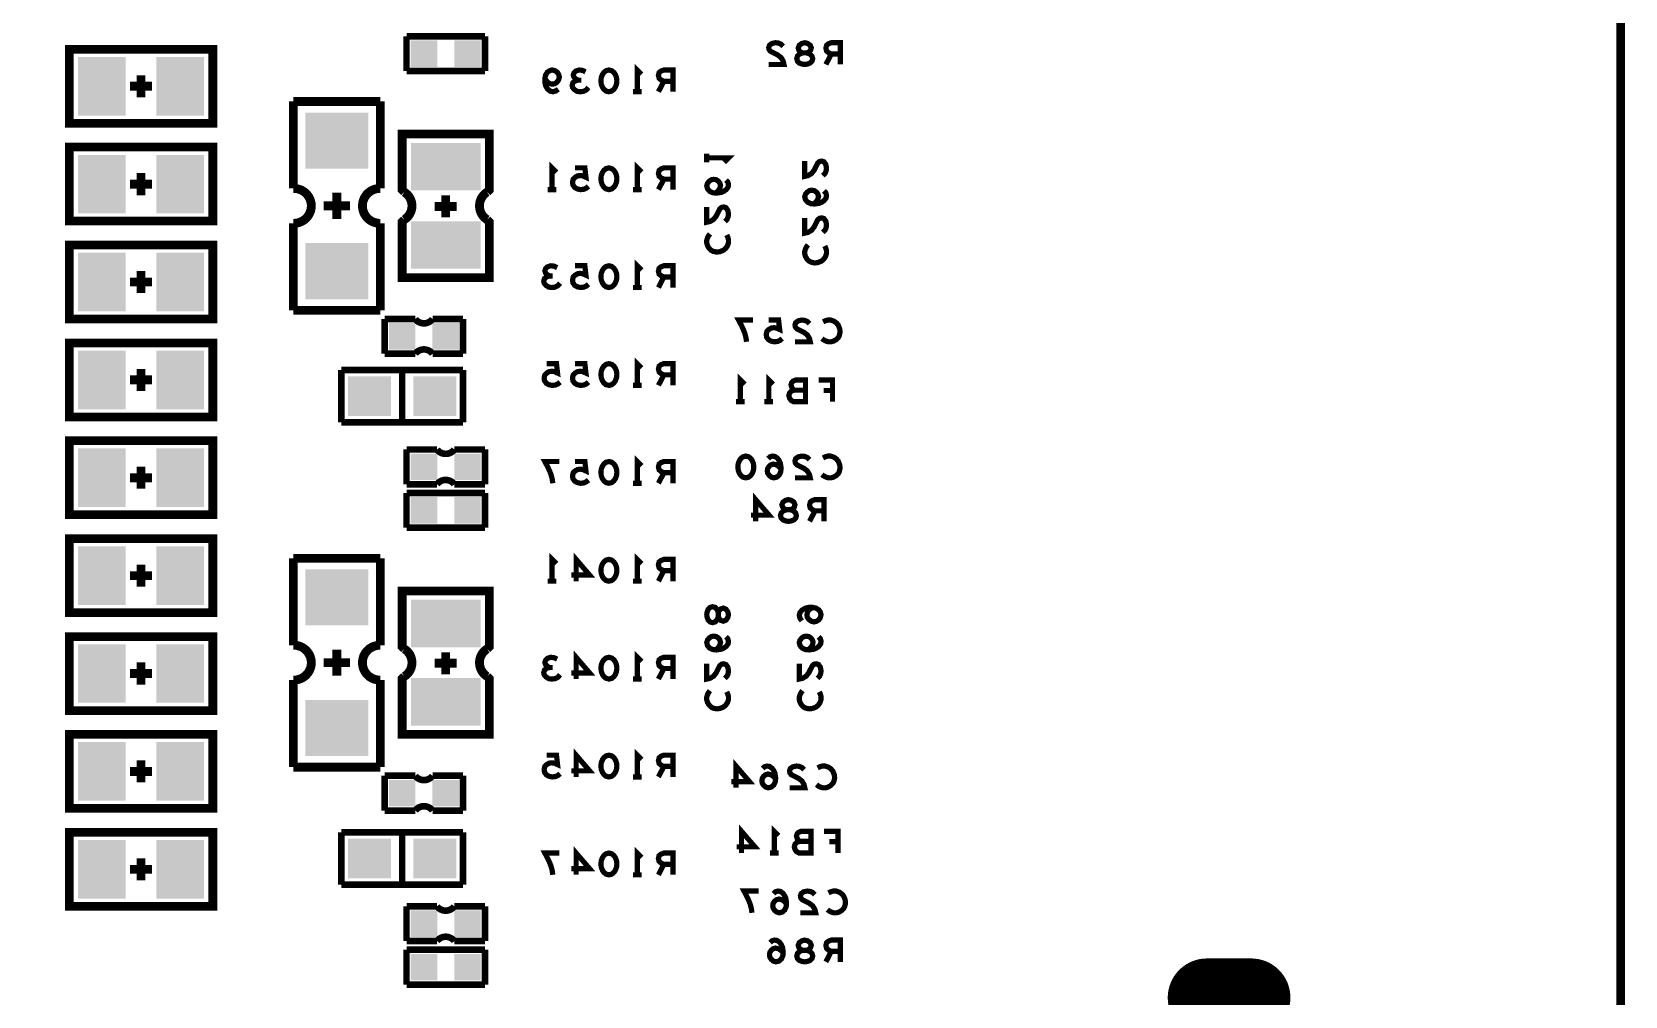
# Model space of a CAD drawing. Extents: x 0 to 200, y -10 to 130.
# Drawn here: x 163.49 to 200.1, y 34.83 to 57 of the extents above; entities that cross this region are included whole.
import ezdxf

# ---------------------------------------------------------------- set-up
doc = ezdxf.new("R2010")
doc.units = 0
doc.layers.get('0').update_dxf_attribs({"linetype": 'CONTINUOUS'})
doc.layers.add('MASK_BOTTOM_ART', color=6, linetype='CONTINUOUS')
doc.layers.add('SILK_BOTTOM_ART', color=5, linetype='CONTINUOUS')

# ---------------------------------------------------------------- blocks, each defined once
blk = doc.blocks.new('SQUARE_586')
blk.add_solid([(0.3048, 0.3048), (0.3048, -0.3048), (-0.3048, 0.3048), (-0.3048, -0.3048)])
blk = doc.blocks.new('RECTANGLE_587')
blk.add_solid([(0.4953, 0.4572), (0.4953, -0.4572), (-0.4953, 0.4572), (-0.4953, -0.4572)])
blk = doc.blocks.new('OBLONG_578')
at = {"const_width": 1.8034}
blk.add_lwpolyline([(0.508, 0), (-0.508, 0)], dxfattribs=at)
at = {"const_width": 0.9017}
for points in [[(-0.95885, 0, 1), (-0.05715, 0, 1)], [(0.05715, 0, 1), (0.95885, 0, 1)]]:
    blk.add_lwpolyline(points, format="xyb", close=True, dxfattribs=at)
blk = doc.blocks.new('RECTANGLE_575')
blk.add_solid([(0.5461, 0.6731), (0.5461, -0.6731), (-0.5461, 0.6731), (-0.5461, -0.6731)])
blk = doc.blocks.new('RECTANGLE_569')
blk.add_solid([(0.8001, 0.5461), (0.8001, -0.5461), (-0.8001, 0.5461), (-0.8001, -0.5461)])
blk = doc.blocks.new('RECTANGLE_579')
blk.add_solid([(0.7239, 0.64515), (0.7239, -0.64515), (-0.7239, 0.64515), (-0.7239, -0.64515)])

msp = doc.modelspace()

# ---------------------------------------------------------------- linework, layer by layer
at = {"layer": 'MASK_BOTTOM_ART', "const_width": 0.2}
msp.add_lwpolyline([(1, 0), (199, 0), (200, 1), (200, 119), (199, 120), (1, 120), (0, 119), (0, 1), (1, 0)], dxfattribs=at)
at = {"layer": 'SILK_BOTTOM_ART'}
for points, const_width in [([(1, 0), (199, 0), (200, 1), (200, 119), (199, 120), (1, 120), (0, 119), (0, 1), (1, 0)], 0.2), ([(172.1, 56.9), (172.1, 56.1)], 0.1524), ([(173.9, 56.9), (172.1, 56.9)], 0.1524), ([(173.9, 56.1), (173.9, 56.9)], 0.1524), ([(180.7559, 56.6667), (180.7059, 56.7167), (180.6476, 56.7417), (180.5809, 56.75), (180.4976, 56.7333), (180.4393, 56.6917), (180.4226, 56.6417), (180.4309, 56.5917), (180.4643, 56.55), (180.6309, 56.4667), (180.7059, 56.4083), (180.7559, 56.325), (180.7726, 56.25), (180.4226, 56.25)], 0.12), ([(181.25, 56.25), (181.1917, 56.2583), (181.125, 56.2833), (181.0833, 56.325), (181.0667, 56.3833), (181.0833, 56.4417), (181.1333, 56.4917), (181.2083, 56.5167), (181.2917, 56.5167), (181.3417, 56.5333), (181.3833, 56.575), (181.4, 56.6333), (181.375, 56.6917), (181.3167, 56.7333), (181.25, 56.75), (181.1833, 56.7333), (181.125, 56.6917), (181.1, 56.6333), (181.1167, 56.575), (181.1583, 56.5333), (181.2083, 56.5167), (181.2917, 56.5167), (181.3667, 56.4917), (181.4167, 56.4417), (181.4333, 56.3833), (181.4167, 56.325), (181.375, 56.2833), (181.3083, 56.2583), (181.25, 56.25)], 0.12), ([(182.0691, 56.25), (182.0691, 56.75), (181.8607, 56.75), (181.7941, 56.725), (181.7524, 56.6917), (181.7357, 56.625), (181.7524, 56.5583), (181.8024, 56.5167), (181.8607, 56.4917), (182.0691, 56.4917)], 0.12), ([(167.65, 56.6), (167.65, 54.9), (164.35, 54.9), (164.35, 56.6), (167.65, 56.6)], 0.2), ([(181.8607, 56.4917), (181.7357, 56.25)], 0.12), ([(166, 56.004), (166, 55.496)], 0.2032), ([(172.1, 56.1), (173.9, 56.1)], 0.1524), ([(175.5869, 55.6816), (175.5285, 55.64), (175.4619, 55.6233), (175.3952, 55.64), (175.3369, 55.69), (175.2952, 55.765), (175.2785, 55.84), (175.2785, 55.9316), (175.2952, 56.0066), (175.3369, 56.0733), (175.3869, 56.1066), (175.4452, 56.1233), (175.5119, 56.1066), (175.5619, 56.0733), (175.5952, 56.0233), (175.6119, 55.9566), (175.5952, 55.8983), (175.5535, 55.84), (175.5035, 55.8066), (175.4452, 55.7983), (175.3785, 55.815), (175.3285, 55.8566), (175.2785, 55.9316)], 0.12), ([(176.0393, 55.89), (175.9893, 55.915), (175.9476, 55.9566), (175.9309, 56.0066), (175.9476, 56.0566), (175.9893, 56.0983), (176.0643, 56.1233), (176.1393, 56.115), (176.2143, 56.0816)], 0.12), ([(176.75, 56.1233), (176.8167, 56.1066), (176.8667, 56.065), (176.9, 56.015), (176.925, 55.9483), (176.9333, 55.8733), (176.925, 55.7983), (176.9, 55.7316), (176.8667, 55.6816), (176.8167, 55.64), (176.75, 55.6233), (176.6833, 55.64), (176.6333, 55.6816), (176.6, 55.7316), (176.575, 55.7983), (176.5667, 55.8733), (176.575, 55.9483), (176.6, 56.015), (176.6333, 56.065), (176.6833, 56.1066), (176.75, 56.1233)], 0.12), ([(177.4024, 55.6233), (177.4024, 56.1233), (177.5024, 56.0233)], 0.12), ([(178.2215, 55.6233), (178.2215, 56.1233), (178.0131, 56.1233), (177.9465, 56.0983), (177.9048, 56.065), (177.8881, 55.9983), (177.9048, 55.9316), (177.9548, 55.89), (178.0131, 55.865), (178.2215, 55.865)], 0.12), ([(166.254, 55.75), (165.746, 55.75)], 0.2032), ([(176.2809, 55.7233), (176.2309, 55.665), (176.1643, 55.6316), (176.0893, 55.6233), (176.0226, 55.6316), (175.9559, 55.6733), (175.9143, 55.7233), (175.9059, 55.7733), (175.9226, 55.8316), (175.9809, 55.8733), (176.0393, 55.89), (176.1143, 55.89)], 0.12), ([(177.5024, 55.6233), (177.3024, 55.6233)], 0.12), ([(178.0131, 55.865), (177.8881, 55.6233)], 0.12), ([(169.5, 55.4), (169.5, 53.4)], 0.2032), ([(169.5, 55.4), (171.5, 55.4)], 0.2032), ([(171.5, 53.4), (171.5, 55.4)], 0.2032), ([(173.9525, 53.3175), (174, 53.365), (174, 54.65), (172, 54.65), (172, 53.365), (172.0475, 53.3175)], 0.2), ([(167.65, 54.35), (167.65, 52.65), (164.35, 52.65), (164.35, 54.35), (167.65, 54.35)], 0.2), ([(178.9983, 54.0036), (178.9983, 54.2036)], 0.12), ([(166, 53.754), (166, 53.246)], 0.2032), ([(175.4452, 53.3733), (175.4452, 53.8733), (175.5452, 53.7733)], 0.12), ([(176.2809, 53.4483), (176.2309, 53.4066), (176.1726, 53.3816), (176.0976, 53.3733), (176.0226, 53.39), (175.9643, 53.4233), (175.9226, 53.4816), (175.9143, 53.5483), (175.9309, 53.615), (175.9726, 53.6566), (176.0309, 53.69), (176.0893, 53.6983), (176.1476, 53.69), (176.2226, 53.6566), (176.1976, 53.8733), (175.9726, 53.8733)], 0.12), ([(176.75, 53.8733), (176.8167, 53.8566), (176.8667, 53.815), (176.9, 53.765), (176.925, 53.6983), (176.9333, 53.6233), (176.925, 53.5483), (176.9, 53.4816), (176.8667, 53.4316), (176.8167, 53.39), (176.75, 53.3733), (176.6833, 53.39), (176.6333, 53.4316), (176.6, 53.4816), (176.575, 53.5483), (176.5667, 53.6233), (176.575, 53.6983), (176.6, 53.765), (176.6333, 53.815), (176.6833, 53.8566), (176.75, 53.8733)], 0.12), ([(177.4024, 53.3733), (177.4024, 53.8733), (177.5024, 53.7733)], 0.12), ([(178.2215, 53.3733), (178.2215, 53.8733), (178.0131, 53.8733), (177.9465, 53.8483), (177.9048, 53.815), (177.8881, 53.7483), (177.9048, 53.6816), (177.9548, 53.64), (178.0131, 53.615), (178.2215, 53.615)], 0.12), ([(178.9983, 54.1036), (179.4983, 54.1036), (179.3983, 54.0036)], 0.12), ([(181.6667, 53.6953), (181.7167, 53.7453), (181.7417, 53.8036), (181.75, 53.8703), (181.7333, 53.9536), (181.6917, 54.0119), (181.6417, 54.0286), (181.5917, 54.0203), (181.55, 53.9869), (181.4667, 53.8203), (181.4083, 53.7453), (181.325, 53.6953), (181.25, 53.6786), (181.25, 54.0286)], 0.12), ([(166.254, 53.5), (165.746, 53.5)], 0.2032), ([(178.0131, 53.615), (177.8881, 53.3733)], 0.12), ([(179.2066, 53.2929), (179.265, 53.3512), (179.2983, 53.4012), (179.315, 53.4679), (179.2983, 53.5262), (179.265, 53.5679), (179.215, 53.6012), (179.1566, 53.6095), (179.1066, 53.6012), (179.0566, 53.5679), (179.015, 53.5179), (178.9983, 53.4595), (179.015, 53.3929), (179.065, 53.3345), (179.14, 53.3012), (179.2233, 53.2929), (179.3316, 53.3095), (179.39, 53.3345), (179.4483, 53.3762), (179.49, 53.4345), (179.4983, 53.4929), (179.4816, 53.5512), (179.44, 53.5929)], 0.12), ([(170.8, 53), (170.2, 53)], 0.2032), ([(170.5, 52.7), (170.5, 53.3)], 0.2032), ([(173.254, 52.9873), (172.746, 52.9873)], 0.2032), ([(173, 52.7333), (173, 53.2413)], 0.2032), ([(175.5452, 53.3733), (175.3452, 53.3733)], 0.12), ([(177.5024, 53.3733), (177.3024, 53.3733)], 0.12), ([(181.4583, 53.0429), (181.5167, 53.1012), (181.55, 53.1512), (181.5667, 53.2179), (181.55, 53.2762), (181.5167, 53.3179), (181.4667, 53.3512), (181.4083, 53.3595), (181.3583, 53.3512), (181.3083, 53.3179), (181.2667, 53.2679), (181.25, 53.2095), (181.2667, 53.1429), (181.3167, 53.0845), (181.3917, 53.0512), (181.475, 53.0429), (181.5833, 53.0595), (181.6417, 53.0845), (181.7, 53.1262), (181.7417, 53.1845), (181.75, 53.2429), (181.7333, 53.3012), (181.6917, 53.3429)], 0.12), ([(172.0475, 52.6825), (172, 52.635), (172, 51.35), (174, 51.35), (174, 52.635), (173.9525, 52.6825)], 0.2), ([(179.415, 52.6405), (179.465, 52.6905), (179.49, 52.7488), (179.4983, 52.8155), (179.4816, 52.8988), (179.44, 52.9571), (179.39, 52.9738), (179.34, 52.9655), (179.2983, 52.9321), (179.215, 52.7655), (179.1566, 52.6905), (179.0733, 52.6405), (178.9983, 52.6238), (178.9983, 52.9738)], 0.12), ([(181.6667, 52.3905), (181.7167, 52.4405), (181.7417, 52.4988), (181.75, 52.5655), (181.7333, 52.6488), (181.6917, 52.7071), (181.6417, 52.7238), (181.5917, 52.7155), (181.55, 52.6821), (181.4667, 52.5155), (181.4083, 52.4405), (181.325, 52.3905), (181.25, 52.3738), (181.25, 52.7238)], 0.12), ([(169.5, 52.6), (169.5, 50.6)], 0.2032), ([(171.5, 50.6), (171.5, 52.6)], 0.2032), ([(179.4566, 52.3297), (179.4816, 52.2797), (179.4983, 52.2214), (179.4983, 52.1547), (179.4733, 52.0797), (179.4316, 52.0214), (179.3816, 51.9797), (179.2983, 51.9464), (179.2233, 51.9381), (179.1483, 51.9547), (179.0983, 51.9797), (179.0483, 52.0297), (179.015, 52.0881), (178.9983, 52.1464), (178.9983, 52.2047), (179.015, 52.2631), (179.04, 52.3131), (179.0733, 52.3547)], 0.12), ([(167.65, 52.1), (167.65, 50.4), (164.35, 50.4), (164.35, 52.1), (167.65, 52.1)], 0.2), ([(181.7083, 52.0797), (181.7333, 52.0297), (181.75, 51.9714), (181.75, 51.9047), (181.725, 51.8297), (181.6833, 51.7714), (181.6333, 51.7297), (181.55, 51.6964), (181.475, 51.6881), (181.4, 51.7047), (181.35, 51.7297), (181.3, 51.7797), (181.2667, 51.8381), (181.25, 51.8964), (181.25, 51.9547), (181.2667, 52.0131), (181.2917, 52.0631), (181.325, 52.1047)], 0.12), ([(175.3869, 51.39), (175.3369, 51.415), (175.2952, 51.4566), (175.2785, 51.5066), (175.2952, 51.5566), (175.3369, 51.5983), (175.4119, 51.6233), (175.4869, 51.615), (175.5619, 51.5816)], 0.12), ([(176.2809, 51.1983), (176.2309, 51.1566), (176.1726, 51.1316), (176.0976, 51.1233), (176.0226, 51.14), (175.9643, 51.1733), (175.9226, 51.2316), (175.9143, 51.2983), (175.9309, 51.365), (175.9726, 51.4066), (176.0309, 51.44), (176.0893, 51.4483), (176.1476, 51.44), (176.2226, 51.4066), (176.1976, 51.6233), (175.9726, 51.6233)], 0.12), ([(176.75, 51.6233), (176.8167, 51.6066), (176.8667, 51.565), (176.9, 51.515), (176.925, 51.4483), (176.9333, 51.3733), (176.925, 51.2983), (176.9, 51.2316), (176.8667, 51.1816), (176.8167, 51.14), (176.75, 51.1233), (176.6833, 51.14), (176.6333, 51.1816), (176.6, 51.2316), (176.575, 51.2983), (176.5667, 51.3733), (176.575, 51.4483), (176.6, 51.515), (176.6333, 51.565), (176.6833, 51.6066), (176.75, 51.6233)], 0.12), ([(177.4024, 51.1233), (177.4024, 51.6233), (177.5024, 51.5233)], 0.12), ([(178.2215, 51.1233), (178.2215, 51.6233), (178.0131, 51.6233), (177.9465, 51.5983), (177.9048, 51.565), (177.8881, 51.4983), (177.9048, 51.4316), (177.9548, 51.39), (178.0131, 51.365), (178.2215, 51.365)], 0.12), ([(166.254, 51.25), (165.746, 51.25)], 0.2032), ([(166, 51.504), (166, 50.996)], 0.2032), ([(175.6285, 51.2233), (175.5785, 51.165), (175.5119, 51.1316), (175.4369, 51.1233), (175.3702, 51.1316), (175.3035, 51.1733), (175.2619, 51.2233), (175.2535, 51.2733), (175.2702, 51.3316), (175.3285, 51.3733), (175.3869, 51.39), (175.4619, 51.39)], 0.12), ([(178.0131, 51.365), (177.8881, 51.1233)], 0.12), ([(177.5024, 51.1233), (177.3024, 51.1233)], 0.12), ([(169.5, 50.6), (171.5, 50.6)], 0.2032), ([(171.6, 50.4), (171.6, 49.6)], 0.1524), ([(172.3, 50.4), (171.6, 50.4)], 0.1524), ([(173.4, 50.4), (172.7, 50.4)], 0.1524), ([(173.4, 49.6), (173.4, 50.4)], 0.1524), ([(179.9131, 49.875), (179.8964, 49.9833), (179.8714, 50.075), (179.8381, 50.1583), (179.7964, 50.25), (179.7297, 50.375), (180.0631, 50.375)], 0.12), ([(180.7321, 49.95), (180.6821, 49.9083), (180.6238, 49.8833), (180.5488, 49.875), (180.4738, 49.8917), (180.4155, 49.925), (180.3738, 49.9833), (180.3655, 50.05), (180.3821, 50.1167), (180.4238, 50.1583), (180.4821, 50.1917), (180.5405, 50.2), (180.5988, 50.1917), (180.6738, 50.1583), (180.6488, 50.375), (180.4238, 50.375)], 0.12), ([(181.3595, 50.2917), (181.3095, 50.3417), (181.2512, 50.3667), (181.1845, 50.375), (181.1012, 50.3583), (181.0429, 50.3167), (181.0262, 50.2667), (181.0345, 50.2167), (181.0679, 50.175), (181.2345, 50.0917), (181.3095, 50.0333), (181.3595, 49.95), (181.3762, 49.875), (181.0262, 49.875)], 0.12), ([(181.6703, 50.3333), (181.7203, 50.3583), (181.7786, 50.375), (181.8453, 50.375), (181.9203, 50.35), (181.9786, 50.3083), (182.0203, 50.2583), (182.0536, 50.175), (182.0619, 50.1), (182.0453, 50.025), (182.0203, 49.975), (181.9703, 49.925), (181.9119, 49.8917), (181.8536, 49.875), (181.7953, 49.875), (181.7369, 49.8917), (181.6869, 49.9167), (181.6453, 49.95)], 0.12), ([(167.65, 49.85), (167.65, 48.15), (164.35, 48.15), (164.35, 49.85), (167.65, 49.85)], 0.2), ([(171.6, 49.6), (172.3, 49.6)], 0.1524), ([(172.7, 49.6), (173.4, 49.6)], 0.1524), ([(175.6285, 48.9483), (175.5785, 48.9066), (175.5202, 48.8816), (175.4452, 48.8733), (175.3702, 48.89), (175.3119, 48.9233), (175.2702, 48.9816), (175.2619, 49.0483), (175.2785, 49.115), (175.3202, 49.1566), (175.3785, 49.19), (175.4369, 49.1983), (175.4952, 49.19), (175.5702, 49.1566), (175.5452, 49.3733), (175.3202, 49.3733)], 0.12), ([(176.2809, 48.9483), (176.2309, 48.9066), (176.1726, 48.8816), (176.0976, 48.8733), (176.0226, 48.89), (175.9643, 48.9233), (175.9226, 48.9816), (175.9143, 49.0483), (175.9309, 49.115), (175.9726, 49.1566), (176.0309, 49.19), (176.0893, 49.1983), (176.1476, 49.19), (176.2226, 49.1566), (176.1976, 49.3733), (175.9726, 49.3733)], 0.12), ([(176.75, 49.3733), (176.8167, 49.3566), (176.8667, 49.315), (176.9, 49.265), (176.925, 49.1983), (176.9333, 49.1233), (176.925, 49.0483), (176.9, 48.9816), (176.8667, 48.9316), (176.8167, 48.89), (176.75, 48.8733), (176.6833, 48.89), (176.6333, 48.9316), (176.6, 48.9816), (176.575, 49.0483), (176.5667, 49.1233), (176.575, 49.1983), (176.6, 49.265), (176.6333, 49.315), (176.6833, 49.3566), (176.75, 49.3733)], 0.12), ([(177.4024, 48.8733), (177.4024, 49.3733), (177.5024, 49.2733)], 0.12), ([(178.2215, 48.8733), (178.2215, 49.3733), (178.0131, 49.3733), (177.9465, 49.3483), (177.9048, 49.315), (177.8881, 49.2483), (177.9048, 49.1816), (177.9548, 49.14), (178.0131, 49.115), (178.2215, 49.115)], 0.12), ([(166.254, 49), (165.746, 49)], 0.2032), ([(166, 49.254), (166, 48.746)], 0.2032), ([(173.4, 49.225), (170.6, 49.225)], 0.1524), ([(170.6, 49.225), (170.6, 48.025)], 0.1524), ([(172, 49.225), (172, 48.025)], 0.1524), ([(173.4, 48.025), (173.4, 49.225)], 0.1524), ([(178.0131, 49.115), (177.8881, 48.8733)], 0.12), ([(179.7714, 48.4983), (179.7714, 48.9983), (179.8714, 48.8983)], 0.12), ([(180.4238, 48.4983), (180.4238, 48.9983), (180.5238, 48.8983)], 0.12), ([(181.0095, 48.765), (180.9762, 48.79), (180.9512, 48.8316), (180.9345, 48.89), (180.9512, 48.94), (180.9845, 48.9733), (181.0429, 48.9983), (181.2679, 48.9983), (181.2679, 48.4983), (180.9929, 48.4983), (180.9345, 48.5316), (180.9012, 48.5816), (180.8845, 48.64), (180.9012, 48.6983), (180.9512, 48.7483), (181.0095, 48.765), (181.2679, 48.765)], 0.12), ([(181.8869, 48.4983), (181.8869, 48.9983), (181.5703, 48.9983)], 0.12), ([(177.5024, 48.8733), (177.3024, 48.8733)], 0.12), ([(181.6869, 48.7566), (181.8869, 48.7566)], 0.12), ([(179.8714, 48.4983), (179.6714, 48.4983)], 0.12), ([(180.5238, 48.4983), (180.3238, 48.4983)], 0.12), ([(170.6, 48.025), (173.4, 48.025)], 0.1524), ([(167.65, 47.6), (167.65, 45.9), (164.35, 45.9), (164.35, 47.6), (167.65, 47.6)], 0.2), ([(172.1, 47.4), (172.1, 46.6)], 0.1524), ([(172.8, 47.4), (172.1, 47.4)], 0.1524), ([(173.9, 47.4), (173.2, 47.4)], 0.1524), ([(173.9, 46.6), (173.9, 47.4)], 0.1524), ([(177.4024, 46.6233), (177.4024, 47.1233), (177.5024, 47.0233)], 0.12), ([(179.8964, 47.2483), (179.9631, 47.2316), (180.0131, 47.19), (180.0464, 47.14), (180.0714, 47.0733), (180.0797, 46.9983), (180.0714, 46.9233), (180.0464, 46.8566), (180.0131, 46.8066), (179.9631, 46.765), (179.8964, 46.7483), (179.8297, 46.765), (179.7797, 46.8066), (179.7464, 46.8566), (179.7214, 46.9233), (179.7131, 46.9983), (179.7214, 47.0733), (179.7464, 47.14), (179.7797, 47.19), (179.8297, 47.2316), (179.8964, 47.2483)], 0.12), ([(180.7071, 46.9566), (180.6488, 47.015), (180.5988, 47.0483), (180.5321, 47.065), (180.4738, 47.0483), (180.4321, 47.015), (180.3988, 46.965), (180.3905, 46.9066), (180.3988, 46.8566), (180.4321, 46.8066), (180.4821, 46.765), (180.5405, 46.7483), (180.6071, 46.765), (180.6655, 46.815), (180.6988, 46.89), (180.7071, 46.9733), (180.6905, 47.0816), (180.6655, 47.14), (180.6238, 47.1983), (180.5655, 47.24), (180.5071, 47.2483), (180.4488, 47.2316), (180.4071, 47.19)], 0.12), ([(181.3595, 47.165), (181.3095, 47.215), (181.2512, 47.24), (181.1845, 47.2483), (181.1012, 47.2316), (181.0429, 47.19), (181.0262, 47.14), (181.0345, 47.09), (181.0679, 47.0483), (181.2345, 46.965), (181.3095, 46.9066), (181.3595, 46.8233), (181.3762, 46.7483), (181.0262, 46.7483)], 0.12), ([(181.6703, 47.2066), (181.7203, 47.2316), (181.7786, 47.2483), (181.8453, 47.2483), (181.9203, 47.2233), (181.9786, 47.1816), (182.0203, 47.1316), (182.0536, 47.0483), (182.0619, 46.9733), (182.0453, 46.8983), (182.0203, 46.8483), (181.9703, 46.7983), (181.9119, 46.765), (181.8536, 46.7483), (181.7953, 46.7483), (181.7369, 46.765), (181.6869, 46.79), (181.6453, 46.8233)], 0.12), ([(166, 47.004), (166, 46.496)], 0.2032), ([(175.4619, 46.6233), (175.4452, 46.7316), (175.4202, 46.8233), (175.3869, 46.9066), (175.3452, 46.9983), (175.2785, 47.1233), (175.6119, 47.1233)], 0.12), ([(176.2809, 46.6983), (176.2309, 46.6566), (176.1726, 46.6316), (176.0976, 46.6233), (176.0226, 46.64), (175.9643, 46.6733), (175.9226, 46.7316), (175.9143, 46.7983), (175.9309, 46.865), (175.9726, 46.9066), (176.0309, 46.94), (176.0893, 46.9483), (176.1476, 46.94), (176.2226, 46.9066), (176.1976, 47.1233), (175.9726, 47.1233)], 0.12), ([(176.75, 47.1233), (176.8167, 47.1066), (176.8667, 47.065), (176.9, 47.015), (176.925, 46.9483), (176.9333, 46.8733), (176.925, 46.7983), (176.9, 46.7316), (176.8667, 46.6816), (176.8167, 46.64), (176.75, 46.6233), (176.6833, 46.64), (176.6333, 46.6816), (176.6, 46.7316), (176.575, 46.7983), (176.5667, 46.8733), (176.575, 46.9483), (176.6, 47.015), (176.6333, 47.065), (176.6833, 47.1066), (176.75, 47.1233)], 0.12), ([(178.2215, 46.6233), (178.2215, 47.1233), (178.0131, 47.1233), (177.9465, 47.0983), (177.9048, 47.065), (177.8881, 46.9983), (177.9048, 46.9316), (177.9548, 46.89), (178.0131, 46.865), (178.2215, 46.865)], 0.12), ([(178.0131, 46.865), (177.8881, 46.6233)], 0.12), ([(166.254, 46.75), (165.746, 46.75)], 0.2032), ([(172.1, 46.6), (172.8, 46.6)], 0.1524), ([(173.2, 46.6), (173.9, 46.6)], 0.1524), ([(177.5024, 46.6233), (177.3024, 46.6233)], 0.12), ([(172.1, 46.4), (172.1, 45.6)], 0.1524), ([(173.9, 46.4), (172.1, 46.4)], 0.1524), ([(173.9, 45.6), (173.9, 46.4)], 0.1524), ([(180.1226, 45.7483), (180.1226, 46.2483), (180.4309, 45.89), (180.0143, 45.89)], 0.12), ([(180.875, 45.7483), (180.8167, 45.7566), (180.75, 45.7816), (180.7083, 45.8233), (180.6917, 45.8816), (180.7083, 45.94), (180.7583, 45.99), (180.8333, 46.015), (180.9167, 46.015), (180.9667, 46.0316), (181.0083, 46.0733), (181.025, 46.1316), (181, 46.19), (180.9417, 46.2316), (180.875, 46.2483), (180.8083, 46.2316), (180.75, 46.19), (180.725, 46.1316), (180.7417, 46.0733), (180.7833, 46.0316), (180.8333, 46.015), (180.9167, 46.015), (180.9917, 45.99), (181.0417, 45.94), (181.0583, 45.8816), (181.0417, 45.8233), (181, 45.7816), (180.9333, 45.7566), (180.875, 45.7483)], 0.12), ([(181.6941, 45.7483), (181.6941, 46.2483), (181.4857, 46.2483), (181.4191, 46.2233), (181.3774, 46.19), (181.3607, 46.1233), (181.3774, 46.0566), (181.4274, 46.015), (181.4857, 45.99), (181.6941, 45.99)], 0.12), ([(181.4857, 45.99), (181.3607, 45.7483)], 0.12), ([(167.65, 45.35), (167.65, 43.65), (164.35, 43.65), (164.35, 45.35), (167.65, 45.35)], 0.2), ([(172.1, 45.6), (173.9, 45.6)], 0.1524), ([(175.9976, 44.3733), (175.9976, 44.8733), (176.3059, 44.515), (175.8893, 44.515)], 0.12), ([(166, 44.754), (166, 44.246)], 0.2032), ([(169.5, 44.9), (169.5, 42.9)], 0.2032), ([(169.5, 44.9), (171.5, 44.9)], 0.2032), ([(171.5, 42.9), (171.5, 44.9)], 0.2032), ([(175.4452, 44.3733), (175.4452, 44.8733), (175.5452, 44.7733)], 0.12), ([(176.75, 44.8733), (176.8167, 44.8566), (176.8667, 44.815), (176.9, 44.765), (176.925, 44.6983), (176.9333, 44.6233), (176.925, 44.5483), (176.9, 44.4816), (176.8667, 44.4316), (176.8167, 44.39), (176.75, 44.3733), (176.6833, 44.39), (176.6333, 44.4316), (176.6, 44.4816), (176.575, 44.5483), (176.5667, 44.6233), (176.575, 44.6983), (176.6, 44.765), (176.6333, 44.815), (176.6833, 44.8566), (176.75, 44.8733)], 0.12), ([(177.4024, 44.3733), (177.4024, 44.8733), (177.5024, 44.7733)], 0.12), ([(178.2215, 44.3733), (178.2215, 44.8733), (178.0131, 44.8733), (177.9465, 44.8483), (177.9048, 44.815), (177.8881, 44.7483), (177.9048, 44.6816), (177.9548, 44.64), (178.0131, 44.615), (178.2215, 44.615)], 0.12), ([(178.0131, 44.615), (177.8881, 44.3733)], 0.12), ([(166.254, 44.5), (165.746, 44.5)], 0.2032), ([(175.5452, 44.3733), (175.3452, 44.3733)], 0.12), ([(177.5024, 44.3733), (177.3024, 44.3733)], 0.12), ([(173.9525, 42.8175), (174, 42.865), (174, 44.15), (172, 44.15), (172, 42.865), (172.0475, 42.8175)], 0.2), ([(178.9983, 43.6036), (179.0066, 43.6619), (179.0316, 43.7286), (179.0733, 43.7703), (179.1316, 43.7869), (179.19, 43.7703), (179.24, 43.7203), (179.265, 43.6453), (179.265, 43.5619), (179.2816, 43.5119), (179.3233, 43.4703), (179.3816, 43.4536), (179.44, 43.4786), (179.4816, 43.5369), (179.4983, 43.6036), (179.4816, 43.6703), (179.44, 43.7286), (179.3816, 43.7536), (179.3233, 43.7369), (179.2816, 43.6953), (179.265, 43.6453), (179.265, 43.5619), (179.24, 43.4869), (179.19, 43.4369), (179.1316, 43.4203), (179.0733, 43.4369), (179.0316, 43.4786), (179.0066, 43.5453), (178.9983, 43.6036)], 0.12), ([(181.1833, 43.4619), (181.1417, 43.5203), (181.125, 43.5869), (181.1417, 43.6536), (181.1917, 43.7119), (181.2667, 43.7536), (181.3417, 43.7703), (181.4333, 43.7703), (181.5083, 43.7536), (181.575, 43.7119), (181.6083, 43.6619), (181.625, 43.6036), (181.6083, 43.5369), (181.575, 43.4869), (181.525, 43.4536), (181.4583, 43.4369), (181.4, 43.4536), (181.3417, 43.4953), (181.3083, 43.5453), (181.3, 43.6036), (181.3167, 43.6703), (181.3583, 43.7203), (181.4333, 43.7703)], 0.12), ([(167.65, 43.1), (167.65, 41.4), (164.35, 41.4), (164.35, 43.1), (167.65, 43.1)], 0.2), ([(170.5, 42.2), (170.5, 42.8)], 0.2032), ([(173, 42.2333), (173, 42.7413)], 0.2032), ([(179.2066, 42.7929), (179.265, 42.8512), (179.2983, 42.9012), (179.315, 42.9679), (179.2983, 43.0262), (179.265, 43.0679), (179.215, 43.1012), (179.1566, 43.1095), (179.1066, 43.1012), (179.0566, 43.0679), (179.015, 43.0179), (178.9983, 42.9595), (179.015, 42.8929), (179.065, 42.8345), (179.14, 42.8012), (179.2233, 42.7929), (179.3316, 42.8095), (179.39, 42.8345), (179.4483, 42.8762), (179.49, 42.9345), (179.4983, 42.9929), (179.4816, 43.0512), (179.44, 43.0929)], 0.12), ([(181.3333, 42.7929), (181.3917, 42.8512), (181.425, 42.9012), (181.4417, 42.9679), (181.425, 43.0262), (181.3917, 43.0679), (181.3417, 43.1012), (181.2833, 43.1095), (181.2333, 43.1012), (181.1833, 43.0679), (181.1417, 43.0179), (181.125, 42.9595), (181.1417, 42.8929), (181.1917, 42.8345), (181.2667, 42.8012), (181.35, 42.7929), (181.4583, 42.8095), (181.5167, 42.8345), (181.575, 42.8762), (181.6167, 42.9345), (181.625, 42.9929), (181.6083, 43.0512), (181.5667, 43.0929)], 0.12), ([(166, 42.504), (166, 41.996)], 0.2032), ([(170.8, 42.5), (170.2, 42.5)], 0.2032), ([(173.254, 42.4873), (172.746, 42.4873)], 0.2032), ([(175.3869, 42.39), (175.3369, 42.415), (175.2952, 42.4566), (175.2785, 42.5066), (175.2952, 42.5566), (175.3369, 42.5983), (175.4119, 42.6233), (175.4869, 42.615), (175.5619, 42.5816)], 0.12), ([(175.9976, 42.1233), (175.9976, 42.6233), (176.3059, 42.265), (175.8893, 42.265)], 0.12), ([(176.75, 42.6233), (176.8167, 42.6066), (176.8667, 42.565), (176.9, 42.515), (176.925, 42.4483), (176.9333, 42.3733), (176.925, 42.2983), (176.9, 42.2316), (176.8667, 42.1816), (176.8167, 42.14), (176.75, 42.1233), (176.6833, 42.14), (176.6333, 42.1816), (176.6, 42.2316), (176.575, 42.2983), (176.5667, 42.3733), (176.575, 42.4483), (176.6, 42.515), (176.6333, 42.565), (176.6833, 42.6066), (176.75, 42.6233)], 0.12), ([(177.4024, 42.1233), (177.4024, 42.6233), (177.5024, 42.5233)], 0.12), ([(178.2215, 42.1233), (178.2215, 42.6233), (178.0131, 42.6233), (177.9465, 42.5983), (177.9048, 42.565), (177.8881, 42.4983), (177.9048, 42.4316), (177.9548, 42.39), (178.0131, 42.365), (178.2215, 42.365)], 0.12), ([(179.415, 42.1405), (179.465, 42.1905), (179.49, 42.2488), (179.4983, 42.3155), (179.4816, 42.3988), (179.44, 42.4571), (179.39, 42.4738), (179.34, 42.4655), (179.2983, 42.4321), (179.215, 42.2655), (179.1566, 42.1905), (179.0733, 42.1405), (178.9983, 42.1238), (178.9983, 42.4738)], 0.12), ([(181.5417, 42.1405), (181.5917, 42.1905), (181.6167, 42.2488), (181.625, 42.3155), (181.6083, 42.3988), (181.5667, 42.4571), (181.5167, 42.4738), (181.4667, 42.4655), (181.425, 42.4321), (181.3417, 42.2655), (181.2833, 42.1905), (181.2, 42.1405), (181.125, 42.1238), (181.125, 42.4738)], 0.12), ([(166.254, 42.25), (165.746, 42.25)], 0.2032), ([(169.5, 42.1), (169.5, 40.1)], 0.2032), ([(171.5, 40.1), (171.5, 42.1)], 0.2032), ([(172.0475, 42.1825), (172, 42.135), (172, 40.85), (174, 40.85), (174, 42.135), (173.9525, 42.1825)], 0.2), ([(175.6285, 42.2233), (175.5785, 42.165), (175.5119, 42.1316), (175.4369, 42.1233), (175.3702, 42.1316), (175.3035, 42.1733), (175.2619, 42.2233), (175.2535, 42.2733), (175.2702, 42.3316), (175.3285, 42.3733), (175.3869, 42.39), (175.4619, 42.39)], 0.12), ([(177.5024, 42.1233), (177.3024, 42.1233)], 0.12), ([(178.0131, 42.365), (177.8881, 42.1233)], 0.12), ([(179.4566, 41.8297), (179.4816, 41.7797), (179.4983, 41.7214), (179.4983, 41.6547), (179.4733, 41.5797), (179.4316, 41.5214), (179.3816, 41.4797), (179.2983, 41.4464), (179.2233, 41.4381), (179.1483, 41.4547), (179.0983, 41.4797), (179.0483, 41.5297), (179.015, 41.5881), (178.9983, 41.6464), (178.9983, 41.7047), (179.015, 41.7631), (179.04, 41.8131), (179.0733, 41.8547)], 0.12), ([(181.5833, 41.8297), (181.6083, 41.7797), (181.625, 41.7214), (181.625, 41.6547), (181.6, 41.5797), (181.5583, 41.5214), (181.5083, 41.4797), (181.425, 41.4464), (181.35, 41.4381), (181.275, 41.4547), (181.225, 41.4797), (181.175, 41.5297), (181.1417, 41.5881), (181.125, 41.6464), (181.125, 41.7047), (181.1417, 41.7631), (181.1667, 41.8131), (181.2, 41.8547)], 0.12), ([(167.65, 40.85), (167.65, 39.15), (164.35, 39.15), (164.35, 40.85), (167.65, 40.85)], 0.2), ([(166, 40.254), (166, 39.746)], 0.2032), ([(175.6285, 39.9483), (175.5785, 39.9066), (175.5202, 39.8816), (175.4452, 39.8733), (175.3702, 39.89), (175.3119, 39.9233), (175.2702, 39.9816), (175.2619, 40.0483), (175.2785, 40.115), (175.3202, 40.1566), (175.3785, 40.19), (175.4369, 40.1983), (175.4952, 40.19), (175.5702, 40.1566), (175.5452, 40.3733), (175.3202, 40.3733)], 0.12), ([(175.9976, 39.8733), (175.9976, 40.3733), (176.3059, 40.015), (175.8893, 40.015)], 0.12), ([(176.75, 40.3733), (176.8167, 40.3566), (176.8667, 40.315), (176.9, 40.265), (176.925, 40.1983), (176.9333, 40.1233), (176.925, 40.0483), (176.9, 39.9816), (176.8667, 39.9316), (176.8167, 39.89), (176.75, 39.8733), (176.6833, 39.89), (176.6333, 39.9316), (176.6, 39.9816), (176.575, 40.0483), (176.5667, 40.1233), (176.575, 40.1983), (176.6, 40.265), (176.6333, 40.315), (176.6833, 40.3566), (176.75, 40.3733)], 0.12), ([(177.4024, 39.8733), (177.4024, 40.3733), (177.5024, 40.2733)], 0.12), ([(178.2215, 39.8733), (178.2215, 40.3733), (178.0131, 40.3733), (177.9465, 40.3483), (177.9048, 40.315), (177.8881, 40.2483), (177.9048, 40.1816), (177.9548, 40.14), (178.0131, 40.115), (178.2215, 40.115)], 0.12), ([(179.6714, 39.6233), (179.6714, 40.1233), (179.9797, 39.765), (179.5631, 39.765)], 0.12), ([(166.254, 40), (165.746, 40)], 0.2032), ([(169.5, 40.1), (171.5, 40.1)], 0.2032), ([(171.6, 39.9), (171.6, 39.1)], 0.1524), ([(172.3, 39.9), (171.6, 39.9)], 0.1524), ([(173.4, 39.9), (172.7, 39.9)], 0.1524), ([(173.4, 39.1), (173.4, 39.9)], 0.1524), ([(177.5024, 39.8733), (177.3024, 39.8733)], 0.12), ([(178.0131, 40.115), (177.8881, 39.8733)], 0.12), ([(180.5821, 39.8316), (180.5238, 39.89), (180.4738, 39.9233), (180.4071, 39.94), (180.3488, 39.9233), (180.3071, 39.89), (180.2738, 39.84), (180.2655, 39.7816), (180.2738, 39.7316), (180.3071, 39.6816), (180.3571, 39.64), (180.4155, 39.6233), (180.4821, 39.64), (180.5405, 39.69), (180.5738, 39.765), (180.5821, 39.8483), (180.5655, 39.9566), (180.5405, 40.015), (180.4988, 40.0733), (180.4405, 40.115), (180.3821, 40.1233), (180.3238, 40.1066), (180.2821, 40.065)], 0.12), ([(181.2345, 40.04), (181.1845, 40.09), (181.1262, 40.115), (181.0595, 40.1233), (180.9762, 40.1066), (180.9179, 40.065), (180.9012, 40.015), (180.9095, 39.965), (180.9429, 39.9233), (181.1095, 39.84), (181.1845, 39.7816), (181.2345, 39.6983), (181.2512, 39.6233), (180.9012, 39.6233)], 0.12), ([(181.5453, 40.0816), (181.5953, 40.1066), (181.6536, 40.1233), (181.7203, 40.1233), (181.7953, 40.0983), (181.8536, 40.0566), (181.8953, 40.0066), (181.9286, 39.9233), (181.9369, 39.8483), (181.9203, 39.7733), (181.8953, 39.7233), (181.8453, 39.6733), (181.7869, 39.64), (181.7286, 39.6233), (181.6703, 39.6233), (181.6119, 39.64), (181.5619, 39.665), (181.5203, 39.6983)], 0.12), ([(171.6, 39.1), (172.3, 39.1)], 0.1524), ([(172.7, 39.1), (173.4, 39.1)], 0.1524), ([(167.65, 38.6), (167.65, 36.9), (164.35, 36.9), (164.35, 38.6), (167.65, 38.6)], 0.2), ([(173.4, 38.6), (170.6, 38.6)], 0.1524), ([(170.6, 38.6), (170.6, 37.4)], 0.1524), ([(172, 38.6), (172, 37.4)], 0.1524), ([(173.4, 37.4), (173.4, 38.6)], 0.1524), ([(179.7964, 38.125), (179.7964, 38.625), (180.1047, 38.2667), (179.6881, 38.2667)], 0.12), ([(180.5488, 38.125), (180.5488, 38.625), (180.6488, 38.525)], 0.12), ([(181.1345, 38.3917), (181.1012, 38.4167), (181.0762, 38.4583), (181.0595, 38.5167), (181.0762, 38.5667), (181.1095, 38.6), (181.1679, 38.625), (181.3929, 38.625), (181.3929, 38.125), (181.1179, 38.125), (181.0595, 38.1583), (181.0262, 38.2083), (181.0095, 38.2667), (181.0262, 38.325), (181.0762, 38.375), (181.1345, 38.3917), (181.3929, 38.3917)], 0.12), ([(182.0119, 38.125), (182.0119, 38.625), (181.6953, 38.625)], 0.12), ([(181.8119, 38.3833), (182.0119, 38.3833)], 0.12), ([(166, 38.004), (166, 37.496)], 0.2032), ([(175.4619, 37.6233), (175.4452, 37.7316), (175.4202, 37.8233), (175.3869, 37.9066), (175.3452, 37.9983), (175.2785, 38.1233), (175.6119, 38.1233)], 0.12), ([(175.9976, 37.6233), (175.9976, 38.1233), (176.3059, 37.765), (175.8893, 37.765)], 0.12), ([(176.75, 38.1233), (176.8167, 38.1066), (176.8667, 38.065), (176.9, 38.015), (176.925, 37.9483), (176.9333, 37.8733), (176.925, 37.7983), (176.9, 37.7316), (176.8667, 37.6816), (176.8167, 37.64), (176.75, 37.6233), (176.6833, 37.64), (176.6333, 37.6816), (176.6, 37.7316), (176.575, 37.7983), (176.5667, 37.8733), (176.575, 37.9483), (176.6, 38.015), (176.6333, 38.065), (176.6833, 38.1066), (176.75, 38.1233)], 0.12), ([(177.4024, 37.6233), (177.4024, 38.1233), (177.5024, 38.0233)], 0.12), ([(178.2215, 37.6233), (178.2215, 38.1233), (178.0131, 38.1233), (177.9465, 38.0983), (177.9048, 38.065), (177.8881, 37.9983), (177.9048, 37.9316), (177.9548, 37.89), (178.0131, 37.865), (178.2215, 37.865)], 0.12), ([(180.6488, 38.125), (180.4488, 38.125)], 0.12), ([(166.254, 37.75), (165.746, 37.75)], 0.2032), ([(178.0131, 37.865), (177.8881, 37.6233)], 0.12), ([(170.6, 37.4), (173.4, 37.4)], 0.1524), ([(177.5024, 37.6233), (177.3024, 37.6233)], 0.12), ([(172.1, 36.9), (172.1, 36.1)], 0.1524), ([(172.8, 36.9), (172.1, 36.9)], 0.1524), ([(173.9, 36.9), (173.2, 36.9)], 0.1524), ([(173.9, 36.1), (173.9, 36.9)], 0.1524), ([(180.0381, 36.75), (180.0214, 36.8583), (179.9964, 36.95), (179.9631, 37.0333), (179.9214, 37.125), (179.8547, 37.25), (180.1881, 37.25)], 0.12), ([(180.8321, 36.9583), (180.7738, 37.0167), (180.7238, 37.05), (180.6571, 37.0667), (180.5988, 37.05), (180.5571, 37.0167), (180.5238, 36.9667), (180.5155, 36.9083), (180.5238, 36.8583), (180.5571, 36.8083), (180.6071, 36.7667), (180.6655, 36.75), (180.7321, 36.7667), (180.7905, 36.8167), (180.8238, 36.8917), (180.8321, 36.975), (180.8155, 37.0833), (180.7905, 37.1417), (180.7488, 37.2), (180.6905, 37.2417), (180.6321, 37.25), (180.5738, 37.2333), (180.5321, 37.1917)], 0.12), ([(181.4845, 37.1667), (181.4345, 37.2167), (181.3762, 37.2417), (181.3095, 37.25), (181.2262, 37.2333), (181.1679, 37.1917), (181.1512, 37.1417), (181.1595, 37.0917), (181.1929, 37.05), (181.3595, 36.9667), (181.4345, 36.9083), (181.4845, 36.825), (181.5012, 36.75), (181.1512, 36.75)], 0.12), ([(181.7953, 37.2083), (181.8453, 37.2333), (181.9036, 37.25), (181.9703, 37.25), (182.0453, 37.225), (182.1036, 37.1833), (182.1453, 37.1333), (182.1786, 37.05), (182.1869, 36.975), (182.1703, 36.9), (182.1453, 36.85), (182.0953, 36.8), (182.0369, 36.7667), (181.9786, 36.75), (181.9203, 36.75), (181.8619, 36.7667), (181.8119, 36.7917), (181.7703, 36.825)], 0.12), ([(172.1, 36.1), (172.8, 36.1)], 0.1524), ([(172.1, 35.9), (172.1, 35.1)], 0.1524), ([(173.9, 35.9), (172.1, 35.9)], 0.1524), ([(173.2, 36.1), (173.9, 36.1)], 0.1524), ([(173.9, 35.1), (173.9, 35.9)], 0.1524), ([(180.7559, 35.8316), (180.6976, 35.89), (180.6476, 35.9233), (180.5809, 35.94), (180.5226, 35.9233), (180.4809, 35.89), (180.4476, 35.84), (180.4393, 35.7816), (180.4476, 35.7316), (180.4809, 35.6816), (180.5309, 35.64), (180.5893, 35.6233), (180.6559, 35.64), (180.7143, 35.69), (180.7476, 35.765), (180.7559, 35.8483), (180.7393, 35.9566), (180.7143, 36.015), (180.6726, 36.0733), (180.6143, 36.115), (180.5559, 36.1233), (180.4976, 36.1066), (180.4559, 36.065)], 0.12), ([(181.25, 35.6233), (181.1917, 35.6316), (181.125, 35.6566), (181.0833, 35.6983), (181.0667, 35.7566), (181.0833, 35.815), (181.1333, 35.865), (181.2083, 35.89), (181.2917, 35.89), (181.3417, 35.9066), (181.3833, 35.9483), (181.4, 36.0066), (181.375, 36.065), (181.3167, 36.1066), (181.25, 36.1233), (181.1833, 36.1066), (181.125, 36.065), (181.1, 36.0066), (181.1167, 35.9483), (181.1583, 35.9066), (181.2083, 35.89), (181.2917, 35.89), (181.3667, 35.865), (181.4167, 35.815), (181.4333, 35.7566), (181.4167, 35.6983), (181.375, 35.6566), (181.3083, 35.6316), (181.25, 35.6233)], 0.12), ([(182.0691, 35.6233), (182.0691, 36.1233), (181.8607, 36.1233), (181.7941, 36.0983), (181.7524, 36.065), (181.7357, 35.9983), (181.7524, 35.9316), (181.8024, 35.89), (181.8607, 35.865), (182.0691, 35.865)], 0.12), ([(181.8607, 35.865), (181.7357, 35.6233)], 0.12), ([(172.1, 35.1), (173.9, 35.1)], 0.1524)]:
    msp.add_lwpolyline(points, dxfattribs=dict(at, const_width=const_width))
for points, const_width in [([(169.5, 52.6, 1.0317382), (169.5, 53.4)], 0.2032), ([(171.5, 53.4, 1.0317382), (171.5, 52.6)], 0.2032), ([(172.0475, 52.6825, 0.5602289), (172.0475, 53.3175)], 0.2032), ([(173.9525, 53.3175, 0.554718), (173.9525, 52.6825)], 0.2032), ([(172.3, 50.4, 0.5), (172.7, 50.4)], 0.1524), ([(172.7, 49.6, 0.5), (172.3, 49.6)], 0.1524), ([(172.8, 47.4, 0.5), (173.2, 47.4)], 0.1524), ([(173.2, 46.6, 0.5), (172.8, 46.6)], 0.1524), ([(169.5, 42.1, 1.0317382), (169.5, 42.9)], 0.2032), ([(171.5, 42.9, 1.0317382), (171.5, 42.1)], 0.2032), ([(172.0475, 42.1825, 0.5602289), (172.0475, 42.8175)], 0.2032), ([(173.9525, 42.8175, 0.554718), (173.9525, 42.1825)], 0.2032), ([(172.3, 39.9, 0.5), (172.7, 39.9)], 0.1524), ([(172.7, 39.1, 0.5), (172.3, 39.1)], 0.1524), ([(172.8, 36.9, 0.5), (173.2, 36.9)], 0.1524), ([(173.2, 36.1, 0.5), (172.8, 36.1)], 0.1524)]:
    msp.add_lwpolyline(points, format="xyb", dxfattribs=dict(at, const_width=const_width))

# ---------------------------------------------------------------- block references
at = {"layer": 'MASK_BOTTOM_ART'}
for name, p in [('SQUARE_586', (172.5, 56.5)), ('SQUARE_586', (173.5, 56.5)), ('RECTANGLE_575', (165.1, 55.75)), ('RECTANGLE_575', (166.9, 55.75)), ('RECTANGLE_579', (170.5, 54.5)), ('RECTANGLE_569', (173, 53.9)), ('RECTANGLE_575', (165.1, 53.5)), ('RECTANGLE_575', (166.9, 53.5)), ('RECTANGLE_569', (173, 52.1)), ('RECTANGLE_579', (170.5, 51.5)), ('RECTANGLE_575', (165.1, 51.25)), ('RECTANGLE_575', (166.9, 51.25)), ('SQUARE_586', (172, 50)), ('SQUARE_586', (173, 50)), ('RECTANGLE_575', (165.1, 49)), ('RECTANGLE_575', (166.9, 49)), ('RECTANGLE_587', (171.25, 48.625)), ('RECTANGLE_587', (172.75, 48.625)), ('RECTANGLE_575', (165.1, 46.75)), ('RECTANGLE_575', (166.9, 46.75)), ('SQUARE_586', (172.5, 47)), ('SQUARE_586', (173.5, 47)), ('SQUARE_586', (172.5, 46)), ('SQUARE_586', (173.5, 46)), ('RECTANGLE_575', (165.1, 44.5)), ('RECTANGLE_575', (166.9, 44.5)), ('RECTANGLE_579', (170.5, 44)), ('RECTANGLE_569', (173, 43.4)), ('RECTANGLE_575', (165.1, 42.25)), ('RECTANGLE_575', (166.9, 42.25)), ('RECTANGLE_569', (173, 41.6)), ('RECTANGLE_579', (170.5, 41)), ('RECTANGLE_575', (165.1, 40)), ('RECTANGLE_575', (166.9, 40)), ('SQUARE_586', (172, 39.5)), ('SQUARE_586', (173, 39.5)), ('RECTANGLE_587', (171.25, 38)), ('RECTANGLE_587', (172.75, 38)), ('RECTANGLE_575', (165.1, 37.75)), ('RECTANGLE_575', (166.9, 37.75)), ('SQUARE_586', (172.5, 36.5)), ('SQUARE_586', (173.5, 36.5)), ('SQUARE_586', (172.5, 35.5)), ('SQUARE_586', (173.5, 35.5)), ('OBLONG_578', (191, 34.8))]:
    msp.add_blockref(name, p, dxfattribs=at)

doc.saveas('drawing.dxf')
